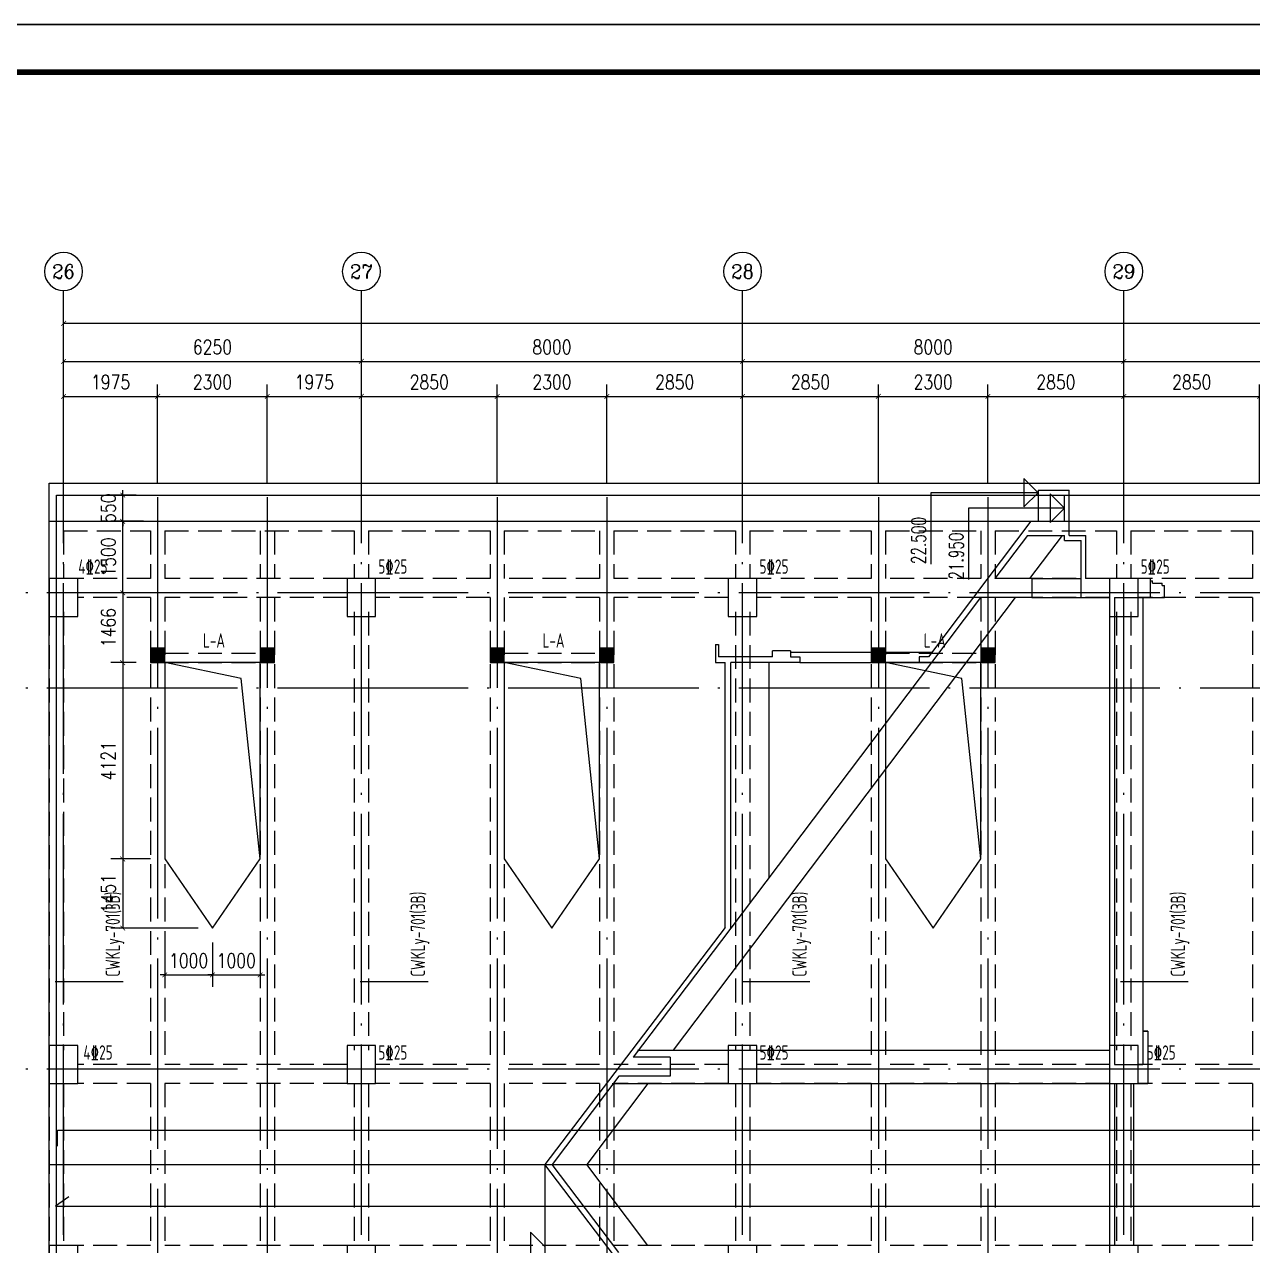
# Model space of a CAD drawing. Header units: millimetres. Extents: x 2998490 to 15040601, y 444546 to 7822218.
# Drawn here: x 14618199 to 14643967, y 7460137 to 7485764 of the extents above; entities that cross this region are included whole.
import ezdxf
from ezdxf.enums import TextEntityAlignment as Align

# ---------------------------------------------------------------- set-up
doc = ezdxf.new("R2010")
doc.units = ezdxf.units.MM
doc.header["$LTSCALE"] = 2000
doc.linetypes.add('DASH', pattern=[0.35, 0.25, -0.1])
doc.linetypes.add('DOTE', pattern=[2.42, 2, -0.2, 0.02, -0.2])
for name, color, linetype in [('3-AXIS', 3, 'Continuous'), ('3-AXIS_TEXT', 7, 'Continuous'), ('3-ban', 84, 'Continuous'), ('3-ban-rein', 1, 'Continuous'), ('3-column-DOWN', 232, 'Continuous'), ('3-dote', 43, 'DOTE'), ('3-liang-rein-X', 54, 'Continuous'), ('3-liang-R截面-X', 50, 'Continuous'), ('3-liang-R截面-Y', 70, 'Continuous'), ('3-liang-s-1', 44, 'Continuous'), ('3-liang-xu', 120, 'DASH'), ('AXIS', 3, 'Continuous'), ('AXIS_TEXT', 7, 'Continuous'), ('图框', 7, 'Continuous')]:
    doc.layers.add(name, color=color, linetype=linetype)
doc.layers.add('3-零部件', color=73, linetype='Continuous', lineweight=5)
doc.styles.add('_TCH_AXIS', font='COMPLEX', dxfattribs={"bigfont": 'GBCBIG'})
doc.styles.add('_TCH_DIM', font='SIMPLEX', dxfattribs={"bigfont": 'GBCBIG'})
doc.styles.add('COMPLEX', font='COMPLEX')
doc.styles.add('DIM_FONT', font='SIMPLEX', dxfattribs={"width": 0.8, "bigfont": 'HZTXT'})
doc.styles.add('TSSD_Rein', font='Tssdeng.shx', dxfattribs={"width": 0.7, "bigfont": 'hztxt.shx'})
doc.dimstyles.new('DIMN100', dxfattribs={"dimtxt": 300, "dimasz": 100, "dimexe": 250, "dimexo": 300, "dimgap": 150, "dimtad": 1, "dimdec": 0, "dimzin": 0, "dimdsep": 46, "dimtxsty": 'DIM_FONT', "dimblk": 'ARCHTICK', "dimcen": 0.09, "dimclrt": 7, "dimazin": 2, "dimtfac": 1, "dimtdec": 0, "dimtix": 1, "dimtmove": 2, "dimatfit": 3, "dimldrblk": 'ARCHTICK', "dimfxl": 0, "dimtolj": 1, "dimtzin": 0, "dimarcsym": 0})

# ---------------------------------------------------------------- blocks, each defined once
blk = doc.blocks.new('TJAD_TK_A0')
at = {"layer": '图框'}
for p, q in [((2162, 399.3), (973, 399.3)), ((973, -441.7), (2162, -441.7))]:
    blk.add_line(p, q, dxfattribs=at)
at = {"layer": '图框', "const_width": 1.2}
blk.add_lwpolyline([(2152, -431.7), (2152, 389.3), (998, 389.3), (998, -431.7)], close=True, dxfattribs=at)
blk = doc.blocks.new('_ArchTick')
at = {"color": 0, "linetype": 'ByBlock', "const_width": 0.15}
blk.add_lwpolyline([(-0.5, -0.5), (0.5, 0.5)], dxfattribs=at)
blk = doc.blocks.new('*D353')
at = {"layer": 'AXIS', "color": 0, "lineweight": -2}
for p, q in [((14619017, 7476651), (14619017, 7478943)), ((14625267, 7476651), (14625267, 7478943)), ((14619017, 7478693), (14625267, 7478693))]:
    blk.add_line(p, q, dxfattribs=at)
at = {"layer": 'Defpoints', "color": 0}
for p in [(14625267, 7478693), (14619017, 7476351), (14625267, 7476351)]:
    blk.add_point(p, dxfattribs=at)
at = {"layer": 'AXIS', "color": 0, "lineweight": -2, "xscale": 100, "yscale": 100, "zscale": 100, "rotation": 180}
blk.add_blockref('_ArchTick', (14619017, 7478693), dxfattribs=at)
at = {"layer": 'AXIS', "color": 0, "lineweight": -2, "xscale": 100, "yscale": 100, "zscale": 100}
blk.add_blockref('_ArchTick', (14625267, 7478693), dxfattribs=at)
at = {"layer": 'AXIS', "color": 7, "insert": (14622142, 7478993), "char_height": 300, "attachment_point": 5, "style": 'DIM_FONT'}
blk.add_mtext('\\A1;6250', dxfattribs=at)
blk = doc.blocks.new('*D354')
at = {"layer": 'AXIS', "color": 0, "lineweight": -2}
for p, q in [((14625267, 7476651), (14625267, 7478943)), ((14633267, 7476651), (14633267, 7478943)), ((14625267, 7478693), (14633267, 7478693))]:
    blk.add_line(p, q, dxfattribs=at)
at = {"layer": 'Defpoints', "color": 0}
for p in [(14633267, 7478693), (14625267, 7476351), (14633267, 7476351)]:
    blk.add_point(p, dxfattribs=at)
at = {"layer": 'AXIS', "color": 0, "lineweight": -2, "xscale": 100, "yscale": 100, "zscale": 100, "rotation": 180}
blk.add_blockref('_ArchTick', (14625267, 7478693), dxfattribs=at)
at = {"layer": 'AXIS', "color": 0, "lineweight": -2, "xscale": 100, "yscale": 100, "zscale": 100}
blk.add_blockref('_ArchTick', (14633267, 7478693), dxfattribs=at)
at = {"layer": 'AXIS', "color": 7, "insert": (14629267, 7478993), "char_height": 300, "attachment_point": 5, "style": 'DIM_FONT'}
blk.add_mtext('\\A1;8000', dxfattribs=at)
blk = doc.blocks.new('*D355')
at = {"layer": 'AXIS', "color": 0, "lineweight": -2}
for p, q in [((14633267, 7476651), (14633267, 7478943)), ((14641267, 7476651), (14641267, 7478943)), ((14633267, 7478693), (14641267, 7478693))]:
    blk.add_line(p, q, dxfattribs=at)
at = {"layer": 'Defpoints', "color": 0}
for p in [(14641267, 7478693), (14633267, 7476351), (14641267, 7476351)]:
    blk.add_point(p, dxfattribs=at)
at = {"layer": 'AXIS', "color": 0, "lineweight": -2, "xscale": 100, "yscale": 100, "zscale": 100, "rotation": 180}
blk.add_blockref('_ArchTick', (14633267, 7478693), dxfattribs=at)
at = {"layer": 'AXIS', "color": 0, "lineweight": -2, "xscale": 100, "yscale": 100, "zscale": 100}
blk.add_blockref('_ArchTick', (14641267, 7478693), dxfattribs=at)
at = {"layer": 'AXIS', "color": 7, "insert": (14637267, 7478993), "char_height": 300, "attachment_point": 5, "style": 'DIM_FONT'}
blk.add_mtext('\\A1;8000', dxfattribs=at)
blk = doc.blocks.new('*D356')
at = {"layer": 'AXIS', "color": 0, "lineweight": -2}
for p, q in [((14641267, 7476651), (14641267, 7478943)), ((14649267, 7476651), (14649267, 7478943)), ((14641267, 7478693), (14649267, 7478693))]:
    blk.add_line(p, q, dxfattribs=at)
at = {"layer": 'Defpoints', "color": 0}
for p in [(14649267, 7478693), (14641267, 7476351), (14649267, 7476351)]:
    blk.add_point(p, dxfattribs=at)
at = {"layer": 'AXIS', "color": 0, "lineweight": -2, "xscale": 100, "yscale": 100, "zscale": 100, "rotation": 180}
blk.add_blockref('_ArchTick', (14641267, 7478693), dxfattribs=at)
at = {"layer": 'AXIS', "color": 0, "lineweight": -2, "xscale": 100, "yscale": 100, "zscale": 100}
blk.add_blockref('_ArchTick', (14649267, 7478693), dxfattribs=at)
at = {"layer": 'AXIS', "color": 7, "insert": (14645267, 7478993), "char_height": 300, "attachment_point": 5, "style": 'DIM_FONT'}
blk.add_mtext('\\A1;8000', dxfattribs=at)
blk = doc.blocks.new('*D367')
at = {"layer": 'AXIS', "color": 0, "lineweight": -2}
for p, q in [((14619017, 7475851), (14619017, 7479743)), ((14619017, 7479493), (14695267, 7479493)), ((14695267, 7475851), (14695267, 7479743))]:
    blk.add_line(p, q, dxfattribs=at)
at = {"layer": 'Defpoints', "color": 0}
for p in [(14695267, 7479493), (14619017, 7475551), (14695267, 7475551)]:
    blk.add_point(p, dxfattribs=at)
at = {"layer": 'AXIS', "color": 0, "lineweight": -2, "xscale": 100, "yscale": 100, "zscale": 100, "rotation": 180}
blk.add_blockref('_ArchTick', (14619017, 7479493), dxfattribs=at)
at = {"layer": 'AXIS', "color": 0, "lineweight": -2, "xscale": 100, "yscale": 100, "zscale": 100}
blk.add_blockref('_ArchTick', (14695267, 7479493), dxfattribs=at)
at = {"layer": 'AXIS', "color": 7, "insert": (14661202, 7479793), "char_height": 300, "attachment_point": 5, "style": 'DIM_FONT'}
blk.add_mtext('\\A1;76250', dxfattribs=at)
blk = doc.blocks.new('_AXISO')
blk.add_circle((0, 0), 0.5)
at = {"layer": '3-AXIS_TEXT', "style": 'COMPLEX', "width": 1.041667}
blk.add_attdef('A', text='', height=0.56, dxfattribs=at).set_placement((-0.25, -0.28), (0.25, -0.28), align=Align.FIT)
blk = doc.blocks.new('*D866')
at = {"layer": '3-ban', "color": 0, "lineweight": -2}
for p, q in [((14620536, 7473837), (14620009, 7473837)), ((14620259, 7473837), (14620259, 7472370)), ((14620542, 7472370), (14620009, 7472370))]:
    blk.add_line(p, q, dxfattribs=at)
at = {"layer": 'Defpoints', "color": 0}
for p in [(14620836, 7473837), (14620259, 7472370), (14620842, 7472370)]:
    blk.add_point(p, dxfattribs=at)
at = {"layer": '3-ban', "color": 0, "lineweight": -2, "xscale": 100, "yscale": 100, "zscale": 100}
for p, rotation in [((14620259, 7473837), 90), ((14620259, 7472370), 270)]:
    blk.add_blockref('_ArchTick', p, dxfattribs=dict(at, rotation=rotation))
at = {"layer": '3-ban', "color": 7, "insert": (14619959, 7473104), "char_height": 300, "attachment_point": 5, "rotation": 90, "style": 'DIM_FONT'}
blk.add_mtext('\\A1;1466', dxfattribs=at)
blk = doc.blocks.new('*D867')
at = {"layer": '3-ban', "color": 0, "lineweight": -2}
for p, q in [((14620542, 7472370), (14620009, 7472370)), ((14620259, 7472370), (14620259, 7468249)), ((14620842, 7468249), (14620009, 7468249))]:
    blk.add_line(p, q, dxfattribs=at)
at = {"layer": 'Defpoints', "color": 0}
for p in [(14620842, 7472370), (14620259, 7468249), (14621142, 7468249)]:
    blk.add_point(p, dxfattribs=at)
at = {"layer": '3-ban', "color": 0, "lineweight": -2, "xscale": 100, "yscale": 100, "zscale": 100}
for p, rotation in [((14620259, 7472370), 90), ((14620259, 7468249), 270)]:
    blk.add_blockref('_ArchTick', p, dxfattribs=dict(at, rotation=rotation))
at = {"layer": '3-ban', "color": 7, "insert": (14619959, 7470310), "char_height": 300, "attachment_point": 5, "rotation": 90, "style": 'DIM_FONT'}
blk.add_mtext('\\A1;4121', dxfattribs=at)
blk = doc.blocks.new('*D868')
at = {"layer": '3-ban', "color": 0, "lineweight": -2}
for p, q in [((14620842, 7468249), (14620009, 7468249)), ((14620259, 7468249), (14620259, 7466798)), ((14621842, 7466798), (14620009, 7466798))]:
    blk.add_line(p, q, dxfattribs=at)
at = {"layer": 'Defpoints', "color": 0}
for p in [(14621142, 7468249), (14620259, 7466798), (14622142, 7466798)]:
    blk.add_point(p, dxfattribs=at)
at = {"layer": '3-ban', "color": 0, "lineweight": -2, "xscale": 100, "yscale": 100, "zscale": 100}
for p, rotation in [((14620259, 7468249), 90), ((14620259, 7466798), 270)]:
    blk.add_blockref('_ArchTick', p, dxfattribs=dict(at, rotation=rotation))
at = {"layer": '3-ban', "color": 7, "insert": (14619959, 7467524), "char_height": 300, "attachment_point": 5, "rotation": 90, "style": 'DIM_FONT'}
blk.add_mtext('\\A1;1451', dxfattribs=at)
blk = doc.blocks.new('*D869')
at = {"layer": '3-ban', "color": 0, "lineweight": -2}
for p, q in [((14621142, 7466498), (14621142, 7465565)), ((14622142, 7466498), (14622142, 7465565)), ((14621142, 7465815), (14621042, 7465815)), ((14621142, 7465815), (14622142, 7465815)), ((14622142, 7465815), (14622242, 7465815))]:
    blk.add_line(p, q, dxfattribs=at)
at = {"layer": 'Defpoints', "color": 0}
for p in [(14621142, 7466798), (14622142, 7466798), (14622142, 7465815)]:
    blk.add_point(p, dxfattribs=at)
at = {"layer": '3-ban', "color": 0, "lineweight": -2, "xscale": 100, "yscale": 100, "zscale": 100}
blk.add_blockref('_ArchTick', (14621142, 7465815), dxfattribs=at)
at = {"layer": '3-ban', "color": 0, "lineweight": -2, "xscale": 100, "yscale": 100, "zscale": 100, "rotation": 180}
blk.add_blockref('_ArchTick', (14622142, 7465815), dxfattribs=at)
at = {"layer": '3-ban', "color": 7, "insert": (14621642, 7466115), "char_height": 300, "attachment_point": 5, "style": 'DIM_FONT'}
blk.add_mtext('\\A1;1000', dxfattribs=at)
blk = doc.blocks.new('*D870')
at = {"layer": '3-ban', "color": 0, "lineweight": -2}
for p, q in [((14622142, 7466498), (14622142, 7465565)), ((14623142, 7466268), (14623142, 7465565)), ((14622142, 7465815), (14622042, 7465815)), ((14622142, 7465815), (14623142, 7465815)), ((14623142, 7465815), (14623242, 7465815))]:
    blk.add_line(p, q, dxfattribs=at)
at = {"layer": 'Defpoints', "color": 0}
for p in [(14622142, 7466798), (14623142, 7466568), (14623142, 7465815)]:
    blk.add_point(p, dxfattribs=at)
at = {"layer": '3-ban', "color": 0, "lineweight": -2, "xscale": 100, "yscale": 100, "zscale": 100}
blk.add_blockref('_ArchTick', (14622142, 7465815), dxfattribs=at)
at = {"layer": '3-ban', "color": 0, "lineweight": -2, "xscale": 100, "yscale": 100, "zscale": 100, "rotation": 180}
blk.add_blockref('_ArchTick', (14623142, 7465815), dxfattribs=at)
at = {"layer": '3-ban', "color": 7, "insert": (14622642, 7466115), "char_height": 300, "attachment_point": 5, "style": 'DIM_FONT'}
blk.add_mtext('\\A1;1000', dxfattribs=at)
blk = doc.blocks.new('*D1448')
at = {"layer": '3-零部件', "color": 0, "lineweight": -2}
for p, q in [((14619017, 7476437), (14619017, 7478208)), ((14620992, 7476142), (14620992, 7478208)), ((14619017, 7477958), (14620992, 7477958))]:
    blk.add_line(p, q, dxfattribs=at)
at = {"layer": 'Defpoints', "color": 0}
for p in [(14620992, 7477958), (14619017, 7476137), (14620992, 7475842)]:
    blk.add_point(p, dxfattribs=at)
at = {"layer": '3-零部件', "color": 0, "lineweight": -2, "xscale": 100, "yscale": 100, "zscale": 100, "rotation": 180}
blk.add_blockref('_ArchTick', (14619017, 7477958), dxfattribs=at)
at = {"layer": '3-零部件', "color": 0, "lineweight": -2, "xscale": 100, "yscale": 100, "zscale": 100}
blk.add_blockref('_ArchTick', (14620992, 7477958), dxfattribs=at)
at = {"layer": '3-零部件', "color": 7, "insert": (14620004, 7478258), "char_height": 300, "attachment_point": 5, "style": 'DIM_FONT'}
blk.add_mtext('\\A1;1975', dxfattribs=at)
blk = doc.blocks.new('*D1449')
at = {"layer": '3-零部件', "color": 0, "lineweight": -2}
for p, q in [((14620992, 7476142), (14620992, 7478208)), ((14623292, 7476142), (14623292, 7478208)), ((14620992, 7477958), (14623292, 7477958))]:
    blk.add_line(p, q, dxfattribs=at)
at = {"layer": 'Defpoints', "color": 0}
for p in [(14623292, 7477958), (14620992, 7475842), (14623292, 7475842)]:
    blk.add_point(p, dxfattribs=at)
at = {"layer": '3-零部件', "color": 0, "lineweight": -2, "xscale": 100, "yscale": 100, "zscale": 100, "rotation": 180}
blk.add_blockref('_ArchTick', (14620992, 7477958), dxfattribs=at)
at = {"layer": '3-零部件', "color": 0, "lineweight": -2, "xscale": 100, "yscale": 100, "zscale": 100}
blk.add_blockref('_ArchTick', (14623292, 7477958), dxfattribs=at)
at = {"layer": '3-零部件', "color": 7, "insert": (14622142, 7478258), "char_height": 300, "attachment_point": 5, "style": 'DIM_FONT'}
blk.add_mtext('\\A1;2300', dxfattribs=at)
blk = doc.blocks.new('*D1450')
at = {"layer": '3-零部件', "color": 0, "lineweight": -2}
for p, q in [((14623292, 7476142), (14623292, 7478208)), ((14625267, 7476142), (14625267, 7478208)), ((14623292, 7477958), (14625267, 7477958))]:
    blk.add_line(p, q, dxfattribs=at)
at = {"layer": 'Defpoints', "color": 0}
for p in [(14625267, 7477958), (14623292, 7475842), (14625267, 7475842)]:
    blk.add_point(p, dxfattribs=at)
at = {"layer": '3-零部件', "color": 0, "lineweight": -2, "xscale": 100, "yscale": 100, "zscale": 100, "rotation": 180}
blk.add_blockref('_ArchTick', (14623292, 7477958), dxfattribs=at)
at = {"layer": '3-零部件', "color": 0, "lineweight": -2, "xscale": 100, "yscale": 100, "zscale": 100}
blk.add_blockref('_ArchTick', (14625267, 7477958), dxfattribs=at)
at = {"layer": '3-零部件', "color": 7, "insert": (14624279, 7478258), "char_height": 300, "attachment_point": 5, "style": 'DIM_FONT'}
blk.add_mtext('\\A1;1975', dxfattribs=at)
blk = doc.blocks.new('*D1451')
at = {"layer": '3-零部件', "color": 0, "lineweight": -2}
for p, q in [((14625267, 7476142), (14625267, 7478208)), ((14628117, 7476142), (14628117, 7478208)), ((14625267, 7477958), (14628117, 7477958))]:
    blk.add_line(p, q, dxfattribs=at)
at = {"layer": 'Defpoints', "color": 0}
for p in [(14628117, 7477958), (14625267, 7475842), (14628117, 7475842)]:
    blk.add_point(p, dxfattribs=at)
at = {"layer": '3-零部件', "color": 0, "lineweight": -2, "xscale": 100, "yscale": 100, "zscale": 100, "rotation": 180}
blk.add_blockref('_ArchTick', (14625267, 7477958), dxfattribs=at)
at = {"layer": '3-零部件', "color": 0, "lineweight": -2, "xscale": 100, "yscale": 100, "zscale": 100}
blk.add_blockref('_ArchTick', (14628117, 7477958), dxfattribs=at)
at = {"layer": '3-零部件', "color": 7, "insert": (14626692, 7478258), "char_height": 300, "attachment_point": 5, "style": 'DIM_FONT'}
blk.add_mtext('\\A1;2850', dxfattribs=at)
blk = doc.blocks.new('*D1452')
at = {"layer": '3-零部件', "color": 0, "lineweight": -2}
for p, q in [((14628117, 7476142), (14628117, 7478208)), ((14630417, 7476142), (14630417, 7478208)), ((14628117, 7477958), (14630417, 7477958))]:
    blk.add_line(p, q, dxfattribs=at)
at = {"layer": 'Defpoints', "color": 0}
for p in [(14630417, 7477958), (14628117, 7475842), (14630417, 7475842)]:
    blk.add_point(p, dxfattribs=at)
at = {"layer": '3-零部件', "color": 0, "lineweight": -2, "xscale": 100, "yscale": 100, "zscale": 100, "rotation": 180}
blk.add_blockref('_ArchTick', (14628117, 7477958), dxfattribs=at)
at = {"layer": '3-零部件', "color": 0, "lineweight": -2, "xscale": 100, "yscale": 100, "zscale": 100}
blk.add_blockref('_ArchTick', (14630417, 7477958), dxfattribs=at)
at = {"layer": '3-零部件', "color": 7, "insert": (14629267, 7478258), "char_height": 300, "attachment_point": 5, "style": 'DIM_FONT'}
blk.add_mtext('\\A1;2300', dxfattribs=at)
blk = doc.blocks.new('*D1453')
at = {"layer": '3-零部件', "color": 0, "lineweight": -2}
for p, q in [((14630417, 7476142), (14630417, 7478208)), ((14633267, 7476142), (14633267, 7478208)), ((14630417, 7477958), (14633267, 7477958))]:
    blk.add_line(p, q, dxfattribs=at)
at = {"layer": 'Defpoints', "color": 0}
for p in [(14633267, 7477958), (14630417, 7475842), (14633267, 7475842)]:
    blk.add_point(p, dxfattribs=at)
at = {"layer": '3-零部件', "color": 0, "lineweight": -2, "xscale": 100, "yscale": 100, "zscale": 100, "rotation": 180}
blk.add_blockref('_ArchTick', (14630417, 7477958), dxfattribs=at)
at = {"layer": '3-零部件', "color": 0, "lineweight": -2, "xscale": 100, "yscale": 100, "zscale": 100}
blk.add_blockref('_ArchTick', (14633267, 7477958), dxfattribs=at)
at = {"layer": '3-零部件', "color": 7, "insert": (14631842, 7478258), "char_height": 300, "attachment_point": 5, "style": 'DIM_FONT'}
blk.add_mtext('\\A1;2850', dxfattribs=at)
blk = doc.blocks.new('*D1454')
at = {"layer": '3-零部件', "color": 0, "lineweight": -2}
for p, q in [((14633267, 7476142), (14633267, 7478208)), ((14636117, 7476142), (14636117, 7478208)), ((14633267, 7477958), (14636117, 7477958))]:
    blk.add_line(p, q, dxfattribs=at)
at = {"layer": 'Defpoints', "color": 0}
for p in [(14636117, 7477958), (14633267, 7475842), (14636117, 7475842)]:
    blk.add_point(p, dxfattribs=at)
at = {"layer": '3-零部件', "color": 0, "lineweight": -2, "xscale": 100, "yscale": 100, "zscale": 100, "rotation": 180}
blk.add_blockref('_ArchTick', (14633267, 7477958), dxfattribs=at)
at = {"layer": '3-零部件', "color": 0, "lineweight": -2, "xscale": 100, "yscale": 100, "zscale": 100}
blk.add_blockref('_ArchTick', (14636117, 7477958), dxfattribs=at)
at = {"layer": '3-零部件', "color": 7, "insert": (14634692, 7478258), "char_height": 300, "attachment_point": 5, "style": 'DIM_FONT'}
blk.add_mtext('\\A1;2850', dxfattribs=at)
blk = doc.blocks.new('*D1455')
at = {"layer": '3-零部件', "color": 0, "lineweight": -2}
for p, q in [((14636117, 7476142), (14636117, 7478208)), ((14638417, 7476142), (14638417, 7478208)), ((14636117, 7477958), (14638417, 7477958))]:
    blk.add_line(p, q, dxfattribs=at)
at = {"layer": 'Defpoints', "color": 0}
for p in [(14638417, 7477958), (14636117, 7475842), (14638417, 7475842)]:
    blk.add_point(p, dxfattribs=at)
at = {"layer": '3-零部件', "color": 0, "lineweight": -2, "xscale": 100, "yscale": 100, "zscale": 100, "rotation": 180}
blk.add_blockref('_ArchTick', (14636117, 7477958), dxfattribs=at)
at = {"layer": '3-零部件', "color": 0, "lineweight": -2, "xscale": 100, "yscale": 100, "zscale": 100}
blk.add_blockref('_ArchTick', (14638417, 7477958), dxfattribs=at)
at = {"layer": '3-零部件', "color": 7, "insert": (14637267, 7478258), "char_height": 300, "attachment_point": 5, "style": 'DIM_FONT'}
blk.add_mtext('\\A1;2300', dxfattribs=at)
blk = doc.blocks.new('*D1456')
at = {"layer": '3-零部件', "color": 0, "lineweight": -2}
for p, q in [((14638417, 7476142), (14638417, 7478208)), ((14641267, 7476187), (14641267, 7478208)), ((14638417, 7477958), (14641267, 7477958))]:
    blk.add_line(p, q, dxfattribs=at)
at = {"layer": 'Defpoints', "color": 0}
for p in [(14641267, 7477958), (14641267, 7475887), (14638417, 7475842)]:
    blk.add_point(p, dxfattribs=at)
at = {"layer": '3-零部件', "color": 0, "lineweight": -2, "xscale": 100, "yscale": 100, "zscale": 100, "rotation": 180}
blk.add_blockref('_ArchTick', (14638417, 7477958), dxfattribs=at)
at = {"layer": '3-零部件', "color": 0, "lineweight": -2, "xscale": 100, "yscale": 100, "zscale": 100}
blk.add_blockref('_ArchTick', (14641267, 7477958), dxfattribs=at)
at = {"layer": '3-零部件', "color": 7, "insert": (14639842, 7478258), "char_height": 300, "attachment_point": 5, "style": 'DIM_FONT'}
blk.add_mtext('\\A1;2850', dxfattribs=at)
blk = doc.blocks.new('*D1457')
at = {"layer": '3-零部件', "color": 0, "lineweight": -2}
for p, q in [((14641267, 7476187), (14641267, 7478208)), ((14644117, 7476142), (14644117, 7478208)), ((14641267, 7477958), (14644117, 7477958))]:
    blk.add_line(p, q, dxfattribs=at)
at = {"layer": 'Defpoints', "color": 0}
for p in [(14644117, 7477958), (14641267, 7475887), (14644117, 7475842)]:
    blk.add_point(p, dxfattribs=at)
at = {"layer": '3-零部件', "color": 0, "lineweight": -2, "xscale": 100, "yscale": 100, "zscale": 100, "rotation": 180}
blk.add_blockref('_ArchTick', (14641267, 7477958), dxfattribs=at)
at = {"layer": '3-零部件', "color": 0, "lineweight": -2, "xscale": 100, "yscale": 100, "zscale": 100}
blk.add_blockref('_ArchTick', (14644117, 7477958), dxfattribs=at)
at = {"layer": '3-零部件', "color": 7, "insert": (14642692, 7478258), "char_height": 300, "attachment_point": 5, "style": 'DIM_FONT'}
blk.add_mtext('\\A1;2850', dxfattribs=at)
blk = doc.blocks.new('*D1472')
at = {"layer": '3-ban', "color": 0, "lineweight": -2}
for p, q in [((14620692, 7475337), (14620009, 7475337)), ((14620259, 7473837), (14620259, 7475337)), ((14620692, 7473837), (14620009, 7473837))]:
    blk.add_line(p, q, dxfattribs=at)
at = {"layer": 'Defpoints', "color": 0}
for p in [(14620259, 7475337), (14620992, 7475337), (14620992, 7473837)]:
    blk.add_point(p, dxfattribs=at)
at = {"layer": '3-ban', "color": 0, "lineweight": -2, "xscale": 100, "yscale": 100, "zscale": 100}
for p, rotation in [((14620259, 7475337), 90), ((14620259, 7473837), 270)]:
    blk.add_blockref('_ArchTick', p, dxfattribs=dict(at, rotation=rotation))
at = {"layer": '3-ban', "color": 7, "insert": (14619959, 7474587), "char_height": 300, "attachment_point": 5, "rotation": 90, "style": 'DIM_FONT'}
blk.add_mtext('\\A1;1500', dxfattribs=at)
blk = doc.blocks.new('*D1473')
at = {"layer": '3-ban', "color": 0, "lineweight": -2}
for p, q in [((14620542, 7475887), (14620009, 7475887)), ((14620259, 7475887), (14620259, 7475987)), ((14620259, 7475337), (14620259, 7475887)), ((14620692, 7475337), (14620009, 7475337)), ((14620259, 7475337), (14620259, 7475237))]:
    blk.add_line(p, q, dxfattribs=at)
at = {"layer": 'Defpoints', "color": 0}
for p in [(14620259, 7475887), (14620842, 7475887), (14620992, 7475337)]:
    blk.add_point(p, dxfattribs=at)
at = {"layer": '3-ban', "color": 0, "lineweight": -2, "xscale": 100, "yscale": 100, "zscale": 100}
for p, rotation in [((14620259, 7475887), 270), ((14620259, 7475337), 90)]:
    blk.add_blockref('_ArchTick', p, dxfattribs=dict(at, rotation=rotation))
at = {"layer": '3-ban', "color": 7, "insert": (14619959, 7475612), "char_height": 300, "attachment_point": 5, "rotation": 90, "style": 'DIM_FONT'}
blk.add_mtext('\\A1;550', dxfattribs=at)
blk = doc.blocks.new('wp')
at = {"layer": '3-ban'}
for p, q in [((14071214, 7460441), (14069414, 7460441)), ((14070914, 7460141), (14071214, 7460441)), ((14072636, 7460141), (14070614, 7460141)), ((14070936, 7457979), (14072636, 7459263)), ((14074336, 7457979), (14072636, 7459263)), ((14074336, 7458731), (14074336, 7448291)), ((14075036, 7458202), (14075036, 7448291)), ((14084536, 7450272), (14075036, 7457450)), ((14083169, 7452032), (14077597, 7456242)), ((14083169, 7455444), (14078653, 7455444)), ((14083169, 7454791), (14083169, 7452291)), ((14083389, 7454991), (14083389, 7452016)), ((14086736, 7452045), (14085236, 7452045)), ((14086736, 7449791), (14086736, 7452045)), ((14086411, 7451256), (14084911, 7451256)), ((14086411, 7449241), (14086411, 7451256)), ((14084536, 7449922), (14084536, 7448891)), ((14085836, 7449290), (14084936, 7449970)), ((14084936, 7449922), (14084936, 7448891)), ((14086736, 7449791), (14086436, 7450091)), ((14087036, 7450091), (14086436, 7450091)), ((14086736, 7449791), (14087036, 7450091)), ((14086686, 7449791), (14086136, 7449791)), ((14086686, 7449791), (14086136, 7449791)), ((14086411, 7449241), (14086111, 7449541)), ((14086711, 7449541), (14086111, 7449541)), ((14086411, 7449241), (14086711, 7449541)), ((14074336, 7447791), (14070936, 7447791)), ((14084536, 7447591), (14075436, 7447591)), ((14084886, 7447441), (14084536, 7447441))]:
    blk.add_line(p, q, dxfattribs=at)
at = {"layer": '3-ban', "color": 2}
for p, q in [((14067661, 7456362), (14072636, 7460141)), ((14070786, 7458593), (14072636, 7459990)), ((14077611, 7456362), (14072636, 7460141)), ((14074486, 7458593), (14072636, 7459990)), ((14074486, 7457515), (14074486, 7458593)), ((14074886, 7457515), (14074886, 7458290)), ((14077597, 7456242), (14074886, 7458290)), ((14074886, 7457515), (14074486, 7457515)), ((14083169, 7456562), (14083169, 7456362)), ((14083549, 7456562), (14083169, 7456562)), ((14083549, 7456562), (14083549, 7456499)), ((14077611, 7456362), (14083169, 7456362)), ((14083549, 7456499), (14083289, 7456499)), ((14083289, 7455366), (14083289, 7456499)), ((14077597, 7456242), (14083169, 7456242)), ((14083169, 7454791), (14083169, 7456242)), ((14083289, 7455366), (14083419, 7455366)), ((14083419, 7454991), (14083419, 7455366)), ((14083289, 7454791), (14083169, 7454791)), ((14083289, 7454991), (14083289, 7454791)), ((14083419, 7454991), (14083289, 7454991)), ((14083169, 7452032), (14083169, 7452291)), ((14083289, 7452291), (14083169, 7452291)), ((14083289, 7452091), (14083289, 7452291)), ((14084536, 7450999), (14083169, 7452032)), ((14086136, 7449941), (14083289, 7452091)), ((14084536, 7449922), (14084536, 7450999)), ((14084536, 7449922), (14084536, 7450999)), ((14084936, 7449922), (14084936, 7450697)), ((14085836, 7450017), (14084936, 7450697)), ((14084936, 7449922), (14084536, 7449922)), ((14085836, 7450017), (14085836, 7449241)), ((14086136, 7449941), (14086136, 7449241)), ((14086686, 7449791), (14086686, 7449241)), ((14086786, 7449791), (14086686, 7449791)), ((14086786, 7449791), (14086786, 7449141)), ((14085736, 7449241), (14085836, 7449241)), ((14085736, 7449241), (14085736, 7448891)), ((14085836, 7449141), (14086786, 7449141)), ((14085836, 7449141), (14085836, 7448791)), ((14086136, 7449241), (14086686, 7449241)), ((14084536, 7448891), (14085736, 7448891)), ((14084536, 7448891), (14084536, 7448291)), ((14084936, 7447441), (14084936, 7448791)), ((14084936, 7448791), (14085836, 7448791)), ((14076986, 7448291), (14060736, 7448291)), ((14074336, 7448191), (14070936, 7448191)), ((14074336, 7448191), (14074336, 7447491)), ((14084536, 7448191), (14074736, 7448191)), ((14074736, 7448191), (14074736, 7447591)), ((14084536, 7448291), (14076986, 7448291)), ((14084536, 7448191), (14084536, 7447141)), ((14075436, 7447591), (14074736, 7447591)), ((14075436, 7447591), (14075436, 7447491)), ((14075436, 7447491), (14075436, 7447591)), ((14075436, 7447491), (14074336, 7447491)), ((14084836, 7447391), (14084886, 7447391)), ((14084836, 7447391), (14084836, 7447191)), ((14084886, 7447441), (14084886, 7447391)), ((14084936, 7447441), (14084886, 7447441)), ((14084536, 7447141), (14084786, 7447141)), ((14084786, 7447191), (14084836, 7447191)), ((14084786, 7447191), (14084786, 7447141))]:
    blk.add_line(p, q, dxfattribs=at)
at = {"layer": '3-ban', "style": '_TCH_DIM', "width": 0.705882}
for s, p in [('22.500', (14085236, 7452150)), ('21.950', (14084911, 7451361))]:
    blk.add_text(s, height=297.5, dxfattribs=at).set_placement(p)

msp = doc.modelspace()

# ---------------------------------------------------------------- hatches: boundary and pattern name
at = {"layer": '3-ban'}
for points in [[(14620841.9, 7472370.4), (14621141.9, 7472370.4), (14621141.9, 7472670.4), (14620841.9, 7472670.4)], [(14623141.9, 7472370.4), (14623441.9, 7472370.4), (14623441.9, 7472670.4), (14623141.9, 7472670.4)], [(14627966.9, 7472370.4), (14628266.9, 7472370.4), (14628266.9, 7472670.4), (14627966.9, 7472670.4)], [(14630266.9, 7472370.4), (14630566.9, 7472370.4), (14630566.9, 7472670.4), (14630266.9, 7472670.4)], [(14635966.9, 7472370.4), (14636266.9, 7472370.4), (14636266.9, 7472670.4), (14635966.9, 7472670.4)], [(14638266.9, 7472370.4), (14638566.9, 7472370.4), (14638566.9, 7472670.4), (14638266.9, 7472670.4)]]:
    msp.add_hatch(color=8, dxfattribs=at).paths.add_polyline_path(points)

# ---------------------------------------------------------------- linework, layer by layer
at = {"layer": '3-AXIS', "color": 15, "linetype": 'DOTE'}
for p, q in [((14619016.8, 7445836.7), (14619016.8, 7476351.2)), ((14625266.8, 7445836.7), (14625266.8, 7476351.2)), ((14633266.8, 7445836.7), (14633266.8, 7476351.2)), ((14641266.8, 7445836.7), (14641266.8, 7476351.2)), ((14695266.8, 7473836.7), (14614408.5, 7473836.7)), ((14695266.8, 7471836.7), (14614408.5, 7471836.7)), ((14695266.8, 7463836.7), (14614408.5, 7463836.7))]:
    msp.add_line(p, q, dxfattribs=at)
at = {"layer": '3-ban'}
for points in [[(14620841.9, 7472370.4), (14621141.9, 7472370.4), (14621141.9, 7472670.4), (14620841.9, 7472670.4)], [(14623141.9, 7472370.4), (14623441.9, 7472370.4), (14623441.9, 7472670.4), (14623141.9, 7472670.4)], [(14627966.9, 7472370.4), (14628266.9, 7472370.4), (14628266.9, 7472670.4), (14627966.9, 7472670.4)], [(14630266.9, 7472370.4), (14630566.9, 7472370.4), (14630566.9, 7472670.4), (14630266.9, 7472670.4)], [(14635966.9, 7472370.4), (14636266.9, 7472370.4), (14636266.9, 7472670.4), (14635966.9, 7472670.4)], [(14638266.9, 7472370.4), (14638566.9, 7472370.4), (14638566.9, 7472670.4), (14638266.9, 7472670.4)]]:
    msp.add_lwpolyline(points, close=True, dxfattribs=at)
at = {"layer": '3-ban-rein', "elevation": 5065}
for points in [[(14618888, 7462217.8), (14618888, 7462555.7), (14683388.4, 7462555.7), (14683388.4, 7462209.7)], [(14619124.8, 7461154.8), (14618851.1, 7460961.4), (14683419.2, 7460961.4), (14683189.9, 7461164.5)]]:
    msp.add_lwpolyline(points, dxfattribs=at)
at = {"layer": '3-column-DOWN'}
for points in [[(14619316.9, 7474136.7), (14618716.9, 7474136.7), (14618716.9, 7473336.7), (14619316.9, 7473336.7)], [(14625566.9, 7474136.7), (14624966.9, 7474136.7), (14624966.9, 7473336.7), (14625566.9, 7473336.7)], [(14633566.9, 7474136.7), (14632966.9, 7474136.7), (14632966.9, 7473336.7), (14633566.9, 7473336.7)], [(14641566.9, 7474136.7), (14640966.9, 7474136.7), (14640966.9, 7473336.7), (14641566.9, 7473336.7)], [(14619316.9, 7464336.7), (14618716.9, 7464336.7), (14618716.9, 7463536.7), (14619316.9, 7463536.7)], [(14625566.9, 7464336.7), (14624966.9, 7464336.7), (14624966.9, 7463536.7), (14625566.9, 7463536.7)], [(14633566.9, 7464336.7), (14632966.9, 7464336.7), (14632966.9, 7463536.7), (14633566.9, 7463536.7)], [(14641566.9, 7464336.7), (14640966.9, 7464336.7), (14640966.9, 7463536.7), (14641566.9, 7463536.7)], [(14619316.9, 7460136.7), (14618716.9, 7460136.7), (14618716.9, 7459336.7), (14619316.9, 7459336.7)], [(14625566.9, 7460136.7), (14624966.9, 7460136.7), (14624966.9, 7459336.7), (14625566.9, 7459336.7)], [(14633566.9, 7460136.7), (14632966.9, 7460136.7), (14632966.9, 7459336.7), (14633566.9, 7459336.7)], [(14641566.9, 7460136.7), (14640966.9, 7460136.7), (14640966.9, 7459336.7), (14641566.9, 7459336.7)]]:
    msp.add_lwpolyline(points, close=True, dxfattribs=at)
at = {"layer": '3-dote'}
for p, q in [((14620991.8, 7475841.9), (14620991.8, 7447660.3)), ((14623291.8, 7475841.9), (14623291.8, 7447660.3)), ((14628116.8, 7475841.9), (14628116.8, 7447660.3)), ((14630416.8, 7475841.9), (14630416.8, 7447660.3)), ((14636116.8, 7475841.9), (14636116.8, 7447660.3)), ((14638416.8, 7475841.9), (14638416.8, 7447660.3))]:
    msp.add_line(p, q, dxfattribs=at)
at = {"layer": '3-liang-R截面-Y'}
for p, q in [((14620266.8, 7465670.5), (14618841.7, 7465670.5)), ((14626669.9, 7465670.5), (14625244.8, 7465670.5)), ((14634677.5, 7465670.5), (14633252.5, 7465670.5)), ((14642620.2, 7465670.5), (14641195.2, 7465670.5))]:
    msp.add_line(p, q, dxfattribs=at)
at = {"layer": '3-liang-s-1'}
for p, q in [((14618716.9, 7447536.7), (14618716.9, 7476136.7)), ((14618716.9, 7476136.7), (14683466.9, 7476136.7)), ((14618866.9, 7447786.7), (14618866.9, 7475886.7)), ((14618866.9, 7475886.7), (14683316.9, 7475886.7)), ((14618866.9, 7475336.7), (14682766.9, 7475336.7)), ((14618716.9, 7461836.7), (14673766.9, 7461836.7))]:
    msp.add_line(p, q, dxfattribs=at)
at = {"layer": '3-liang-s-1', "ltscale": 3}
for points in [[(14622141.9, 7466798.2), (14623141.9, 7468249.4), (14623141.9, 7472370.4), (14621141.9, 7472370.4), (14621141.9, 7468249.4)], [(14629266.9, 7466798.2), (14630266.9, 7468249.4), (14630266.9, 7472370.4), (14628266.9, 7472370.4), (14628266.9, 7468249.4)], [(14637266.9, 7466798.2), (14638266.9, 7468249.4), (14638266.9, 7472370.4), (14636266.9, 7472370.4), (14636266.9, 7468249.4)]]:
    msp.add_lwpolyline(points, close=True, dxfattribs=at)
at = {"layer": '3-liang-s-1'}
for points in [[(14623141.9, 7468249.4), (14622745.5, 7472036.4), (14621141.9, 7472370.4)], [(14630266.9, 7468249.4), (14629870.5, 7472036.4), (14628266.9, 7472370.4)], [(14638266.9, 7468249.4), (14637870.5, 7472036.4), (14636266.9, 7472370.4)]]:
    msp.add_lwpolyline(points, dxfattribs=at)
at = {"layer": '3-liang-xu'}
for p, q in [((14618716.9, 7474136.7), (14618716.9, 7475336.7)), ((14618716.9, 7475336.7), (14682766.8, 7475336.7)), ((14619016.9, 7475136.7), (14619016.9, 7474136.7)), ((14619016.9, 7475136.7), (14620841.9, 7475136.7)), ((14620841.9, 7475136.7), (14620841.9, 7474136.7)), ((14621141.9, 7475136.7), (14621141.9, 7474136.7)), ((14621141.9, 7475136.7), (14625116.9, 7475136.7)), ((14623141.9, 7475136.7), (14623141.9, 7474136.7)), ((14623441.9, 7475136.7), (14623441.9, 7474136.7)), ((14625116.9, 7475136.7), (14625116.9, 7474136.7)), ((14625416.9, 7475136.7), (14625416.9, 7474136.7)), ((14625416.9, 7475136.7), (14627966.9, 7475136.7)), ((14627966.9, 7475136.7), (14627966.9, 7474136.7)), ((14628266.9, 7475136.7), (14628266.9, 7474136.7)), ((14628266.9, 7475136.7), (14630266.9, 7475136.7)), ((14630266.9, 7475136.7), (14630266.9, 7474136.7)), ((14630566.9, 7475136.7), (14630566.9, 7474136.7)), ((14630566.9, 7475136.7), (14633116.9, 7475136.7)), ((14633116.9, 7475136.7), (14633116.9, 7474136.7)), ((14633416.9, 7475136.7), (14633416.9, 7474136.7)), ((14633416.9, 7475136.7), (14635966.9, 7475136.7)), ((14635966.9, 7475136.7), (14635966.9, 7474136.7)), ((14636266.9, 7475136.7), (14636266.9, 7474136.7)), ((14636266.9, 7475136.7), (14638266.9, 7475136.7)), ((14638266.9, 7475136.7), (14638266.9, 7474136.7)), ((14638566.9, 7475136.7), (14638566.9, 7474136.7)), ((14638566.9, 7475136.7), (14641116.9, 7475136.7)), ((14641116.9, 7475136.7), (14641116.9, 7474136.7)), ((14641416.9, 7475136.7), (14641416.9, 7474136.7)), ((14641416.9, 7475136.7), (14643966.9, 7475136.7)), ((14643966.9, 7475136.7), (14643966.9, 7474136.7)), ((14620841.9, 7474136.7), (14619316.9, 7474136.7)), ((14624966.9, 7474136.7), (14621141.9, 7474136.7)), ((14627966.9, 7474136.7), (14625566.9, 7474136.7)), ((14630266.9, 7474136.7), (14628266.9, 7474136.7)), ((14632966.9, 7474136.7), (14630566.9, 7474136.7)), ((14635966.9, 7474136.7), (14633566.9, 7474136.7)), ((14638266.9, 7474136.7), (14636266.9, 7474136.7)), ((14640966.9, 7474136.7), (14638566.9, 7474136.7)), ((14643966.9, 7474136.7), (14641566.9, 7474136.7)), ((14620841.9, 7473736.7), (14619316.9, 7473736.7)), ((14620841.9, 7473736.7), (14620841.9, 7463936.7)), ((14624966.9, 7473736.7), (14621141.9, 7473736.7)), ((14621141.9, 7473736.7), (14621141.9, 7463936.7)), ((14623141.9, 7473736.7), (14623141.9, 7463936.7)), ((14623441.9, 7473736.7), (14623441.9, 7463936.7)), ((14627966.9, 7473736.7), (14625566.9, 7473736.7)), ((14627966.9, 7473736.7), (14627966.9, 7463936.7)), ((14630266.9, 7473736.7), (14628266.9, 7473736.7)), ((14628266.9, 7473736.7), (14628266.9, 7463936.7)), ((14630266.9, 7473736.7), (14630266.9, 7463936.7)), ((14632966.9, 7473736.7), (14630566.9, 7473736.7)), ((14630566.9, 7473736.7), (14630566.9, 7463936.7)), ((14635966.9, 7473736.7), (14633566.9, 7473736.7)), ((14635966.9, 7473736.7), (14635966.9, 7463936.7)), ((14638266.9, 7473736.7), (14636266.9, 7473736.7)), ((14636266.9, 7473736.7), (14636266.9, 7463936.7)), ((14638266.9, 7473736.7), (14638266.9, 7463936.7)), ((14640966.9, 7473736.7), (14638566.9, 7473736.7)), ((14638566.9, 7473736.7), (14638566.9, 7463936.7)), ((14643966.9, 7473736.7), (14641566.9, 7473736.7)), ((14643966.9, 7473736.7), (14643966.9, 7463936.7)), ((14618716.9, 7473436.7), (14618716.9, 7464236.7)), ((14619016.9, 7473436.7), (14619016.9, 7464236.7)), ((14625116.9, 7473436.7), (14625116.9, 7464236.7)), ((14625416.9, 7473436.7), (14625416.9, 7464236.7)), ((14633116.9, 7473436.7), (14633116.9, 7464236.7)), ((14633416.9, 7473436.7), (14633416.9, 7464236.7)), ((14641116.9, 7473436.7), (14641116.9, 7464236.7)), ((14641416.9, 7473436.7), (14641416.9, 7464236.7)), ((14621141.9, 7472570.4), (14623141.9, 7472570.4)), ((14628266.9, 7472570.4), (14630266.9, 7472570.4)), ((14636266.9, 7472570.4), (14638266.9, 7472570.4)), ((14621141.9, 7472370.4), (14623141.9, 7472370.4)), ((14628266.9, 7472370.4), (14630266.9, 7472370.4)), ((14636266.9, 7472370.4), (14638266.9, 7472370.4)), ((14620841.9, 7463936.7), (14619316.9, 7463936.7)), ((14624966.9, 7463936.7), (14621141.9, 7463936.7)), ((14627966.9, 7463936.7), (14625566.9, 7463936.7)), ((14630266.9, 7463936.7), (14628266.9, 7463936.7)), ((14632966.9, 7463936.7), (14630566.9, 7463936.7)), ((14635966.9, 7463936.7), (14633566.9, 7463936.7)), ((14638266.9, 7463936.7), (14636266.9, 7463936.7)), ((14640966.9, 7463936.7), (14638566.9, 7463936.7)), ((14643966.9, 7463936.7), (14641566.9, 7463936.7)), ((14618716.9, 7463536.7), (14618716.9, 7460136.7)), ((14619016.9, 7463536.7), (14619016.9, 7460136.7)), ((14620841.9, 7463536.7), (14619316.9, 7463536.7)), ((14620841.9, 7463536.7), (14620841.9, 7460136.7)), ((14624966.9, 7463536.7), (14621141.9, 7463536.7)), ((14621141.9, 7463536.7), (14621141.9, 7460136.7)), ((14623141.9, 7463536.7), (14623141.9, 7460136.7)), ((14623441.9, 7463536.7), (14623441.9, 7460136.7)), ((14625116.9, 7463536.7), (14625116.9, 7460136.7)), ((14625416.9, 7463536.7), (14625416.9, 7460136.7)), ((14627966.9, 7463536.7), (14625566.9, 7463536.7)), ((14627966.9, 7463536.7), (14627966.9, 7460136.7)), ((14628266.9, 7463536.7), (14628266.9, 7460136.7)), ((14630266.9, 7463536.7), (14628266.9, 7463536.7)), ((14630266.9, 7463536.7), (14630266.9, 7460136.7)), ((14632966.9, 7463536.7), (14630566.9, 7463536.7)), ((14630566.9, 7463536.7), (14630566.9, 7460136.7)), ((14633116.9, 7463536.7), (14633116.9, 7460136.7)), ((14633416.9, 7463536.7), (14633416.9, 7460136.7)), ((14635966.9, 7463536.7), (14633566.9, 7463536.7)), ((14635966.9, 7463536.7), (14635966.9, 7460136.7)), ((14636266.9, 7463536.7), (14636266.9, 7460136.7)), ((14638266.9, 7463536.7), (14636266.9, 7463536.7)), ((14638266.9, 7463536.7), (14638266.9, 7460136.7)), ((14640966.9, 7463536.7), (14638566.9, 7463536.7)), ((14638566.9, 7463536.7), (14638566.9, 7460136.7)), ((14641116.9, 7463536.7), (14641116.9, 7460136.7)), ((14641416.9, 7463536.7), (14641416.9, 7460136.7)), ((14643966.9, 7463536.7), (14641566.9, 7463536.7)), ((14643966.9, 7463536.7), (14643966.9, 7460136.7)), ((14620841.9, 7460136.7), (14619316.9, 7460136.7)), ((14624966.9, 7460136.7), (14621141.9, 7460136.7)), ((14627966.9, 7460136.7), (14625566.9, 7460136.7)), ((14630266.9, 7460136.7), (14628266.9, 7460136.7)), ((14632966.9, 7460136.7), (14630566.9, 7460136.7)), ((14635966.9, 7460136.7), (14633566.9, 7460136.7)), ((14638266.9, 7460136.7), (14636266.9, 7460136.7)), ((14640966.9, 7460136.7), (14638566.9, 7460136.7)), ((14643966.9, 7460136.7), (14641566.9, 7460136.7))]:
    msp.add_line(p, q, dxfattribs=at)
at = {"layer": 'AXIS'}
for p, q in [((14619016.8, 7476351.2), (14619016.8, 7480180)), ((14625266.8, 7476351.2), (14625266.8, 7480180)), ((14633266.8, 7476351.2), (14633266.8, 7480180)), ((14641266.8, 7476351.2), (14641266.8, 7480180))]:
    msp.add_line(p, q, dxfattribs=at)

# ---------------------------------------------------------------- block references
at = {"layer": '3-ban', "rotation": 90}
msp.add_blockref('wp', (22089260.7, -6610799), dxfattribs=at)
at = {"layer": 'AXIS'}
ref = msp.add_blockref('_AXISO', (14619016.8, 7480580), dxfattribs=dict(at, xscale=-800, yscale=800, zscale=800, rotation=179.9999999998666))
ref.add_attrib('A', '26', dxfattribs={"layer": 'AXIS_TEXT', "height": 294.28, "rotation": 360, "style": '_TCH_AXIS'}).set_placement((14618778.6, 7480432.8), (14619255.1, 7480432.8), align=Align.FIT)
ref = msp.add_blockref('_AXISO', (14625266.8, 7480580), dxfattribs=dict(at, xscale=-800, yscale=800, zscale=800, rotation=179.9999999998666))
ref.add_attrib('A', '27', dxfattribs={"layer": 'AXIS_TEXT', "height": 294.28, "rotation": 360, "style": '_TCH_AXIS'}).set_placement((14625028.6, 7480432.8), (14625505.1, 7480432.8), align=Align.FIT)
ref = msp.add_blockref('_AXISO', (14633266.8, 7480580), dxfattribs=dict(at, xscale=-800, yscale=800, zscale=800, rotation=179.9999999998666))
ref.add_attrib('A', '28', dxfattribs={"layer": 'AXIS_TEXT', "height": 294.28, "rotation": 360, "style": '_TCH_AXIS'}).set_placement((14633028.6, 7480432.8), (14633505.1, 7480432.8), align=Align.FIT)
ref = msp.add_blockref('_AXISO', (14641266.8, 7480580), dxfattribs=dict(at, xscale=-800, yscale=800, zscale=800, rotation=179.9999999998666))
ref.add_attrib('A', '29', dxfattribs={"layer": 'AXIS_TEXT', "height": 294.28, "rotation": 360, "style": '_TCH_AXIS'}).set_placement((14641028.6, 7480432.8), (14641505.1, 7480432.8), align=Align.FIT)
at = {"layer": '图框', "xscale": 100, "yscale": 100, "zscale": 100}
for p in [(14504849.7, 7529933.9), (14504849.7, 7445833.9)]:
    msp.add_blockref('TJAD_TK_A0', p, dxfattribs=at)

# ---------------------------------------------------------------- texts
at = {"layer": '3-liang-rein-X', "style": 'TSSD_Rein', "width": 0.7}
for s, p in [('4%%13225', (14619326.2, 7474236.7)), ('5%%13225', (14625622.3, 7474236.7)), ('5%%13225', (14633622.3, 7474236.7)), ('5%%13225', (14641622.3, 7474236.7)), ('4%%13225', (14619433.1, 7464036.7)), ('5%%13225', (14625622.3, 7464036.7)), ('5%%13225', (14633622.3, 7464036.7)), ('5%%13225', (14641747.1, 7464036.7))]:
    msp.add_text(s, height=300, dxfattribs=at).set_placement(p)
at = {"layer": '3-liang-R截面-X', "style": 'TSSD_Rein', "width": 0.7}
for p in [(14621944.2, 7472685), (14629069.2, 7472685), (14637069.2, 7472685)]:
    msp.add_text('L-A', height=300, dxfattribs=at).set_placement(p)
at = {"layer": '3-liang-R截面-Y', "style": 'TSSD_Rein', "width": 0.7}
for p in [(14620199.4, 7465774.7), (14626602.6, 7465774.7), (14634610.2, 7465774.7), (14642552.9, 7465774.7)]:
    msp.add_text('CWKLy-701(3B)', height=300, rotation=90, dxfattribs=at).set_placement(p)

# ---------------------------------------------------------------- dimensions: what is measured, and where the dimension line sits
at = {"layer": '3-ban'}
for base, p1, p2, picture, middle in [((14620259.2, 7475886.7), (14620991.8, 7475336.7), (14620841.9, 7475886.7), '*D1473', (14619959.2, 7475611.7)), ((14620259.2, 7475336.7), (14620991.8, 7473836.7), (14620991.8, 7475336.7), '*D1472', (14619959.2, 7474586.7)), ((14620259.2, 7472370.4), (14620835.8, 7473836.7), (14620841.9, 7472370.4), '*D866', (14619959.2, 7473103.5)), ((14620259.2, 7468249.4), (14620841.9, 7472370.4), (14621141.9, 7468249.4), '*D867', (14619959.2, 7470309.9)), ((14620259.2, 7466798.2), (14621141.9, 7468249.4), (14622141.9, 7466798.2), '*D868', (14619959.2, 7467523.8))]:
    dim = msp.add_linear_dim(base=base, p1=p1, p2=p2, angle=90, dimstyle='DIMN100', dxfattribs=at)
    dim.commit()
    dim.dimension.update_dxf_attribs({"geometry": picture, "text_midpoint": middle})
for base, p1, p2, picture, middle in [((14622141.9, 7465814.9), (14621141.9, 7466798.2), (14622141.9, 7466798.2), '*D869', (14621641.9, 7466114.9)), ((14623141.9, 7465814.9), (14622141.9, 7466798.2), (14623141.9, 7466567.7), '*D870', (14622641.9, 7466114.9))]:
    dim = msp.add_linear_dim(base=base, p1=p1, p2=p2, dimstyle='DIMN100', dxfattribs=at)
    dim.commit()
    dim.dimension.update_dxf_attribs({"geometry": picture, "text_midpoint": middle})
at = {"layer": '3-零部件'}
for base, p1, p2, picture, middle in [((14620991.8, 7477958.3), (14619016.8, 7476136.7), (14620991.8, 7475841.9), '*D1448', (14620004.3, 7478258.3)), ((14623291.8, 7477958.3), (14620991.8, 7475841.9), (14623291.8, 7475841.9), '*D1449', (14622141.8, 7478258.3)), ((14625266.8, 7477958.3), (14623291.8, 7475841.9), (14625266.8, 7475841.9), '*D1450', (14624279.3, 7478258.3)), ((14628116.8, 7477958.3), (14625266.8, 7475841.9), (14628116.8, 7475841.9), '*D1451', (14626691.8, 7478258.3)), ((14630416.8, 7477958.3), (14628116.8, 7475841.9), (14630416.8, 7475841.9), '*D1452', (14629266.8, 7478258.3)), ((14633266.8, 7477958.3), (14630416.8, 7475841.9), (14633266.8, 7475841.9), '*D1453', (14631841.8, 7478258.3)), ((14636116.8, 7477958.3), (14633266.8, 7475841.9), (14636116.8, 7475841.9), '*D1454', (14634691.8, 7478258.3)), ((14638416.8, 7477958.3), (14636116.8, 7475841.9), (14638416.8, 7475841.9), '*D1455', (14637266.8, 7478258.3)), ((14641266.8, 7477958.3), (14638416.8, 7475841.9), (14641266.8, 7475886.7), '*D1456', (14639841.8, 7478258.3)), ((14644116.8, 7477958.3), (14641266.8, 7475886.7), (14644116.8, 7475841.9), '*D1457', (14642691.8, 7478258.3))]:
    dim = msp.add_linear_dim(base=base, p1=p1, p2=p2, dimstyle='DIMN100', dxfattribs=at)
    dim.commit()
    dim.dimension.update_dxf_attribs({"geometry": picture, "text_midpoint": middle})
at = {"layer": 'AXIS'}
dim = msp.add_linear_dim(base=(14695266.8, 7479492.8), p1=(14619016.8, 7475551.2), p2=(14695266.8, 7475551.2), angle=360, dimstyle='DIMN100', dxfattribs=at)
dim.commit()
dim.dimension.update_dxf_attribs({"geometry": '*D367', "text_midpoint": (14661202.1, 7479792.8), "dimtype": 161})
for p1, p2, picture, middle in [((14619016.8, 7476351.2), (14625266.8, 7476351.2), '*D353', (14622141.8, 7478992.8)), ((14625266.8, 7476351.2), (14633266.8, 7476351.2), '*D354', (14629266.8, 7478992.8)), ((14633266.8, 7476351.2), (14641266.8, 7476351.2), '*D355', (14637266.8, 7478992.8)), ((14641266.8, 7476351.2), (14649266.8, 7476351.2), '*D356', (14645266.8, 7478992.8))]:
    dim = msp.add_aligned_dim(p1=p1, p2=p2, distance=2341.6, dimstyle='DIMN100', dxfattribs=at)
    dim.commit()
    dim.dimension.update_dxf_attribs({"geometry": picture, "text_midpoint": middle})

doc.saveas('drawing.dxf')
